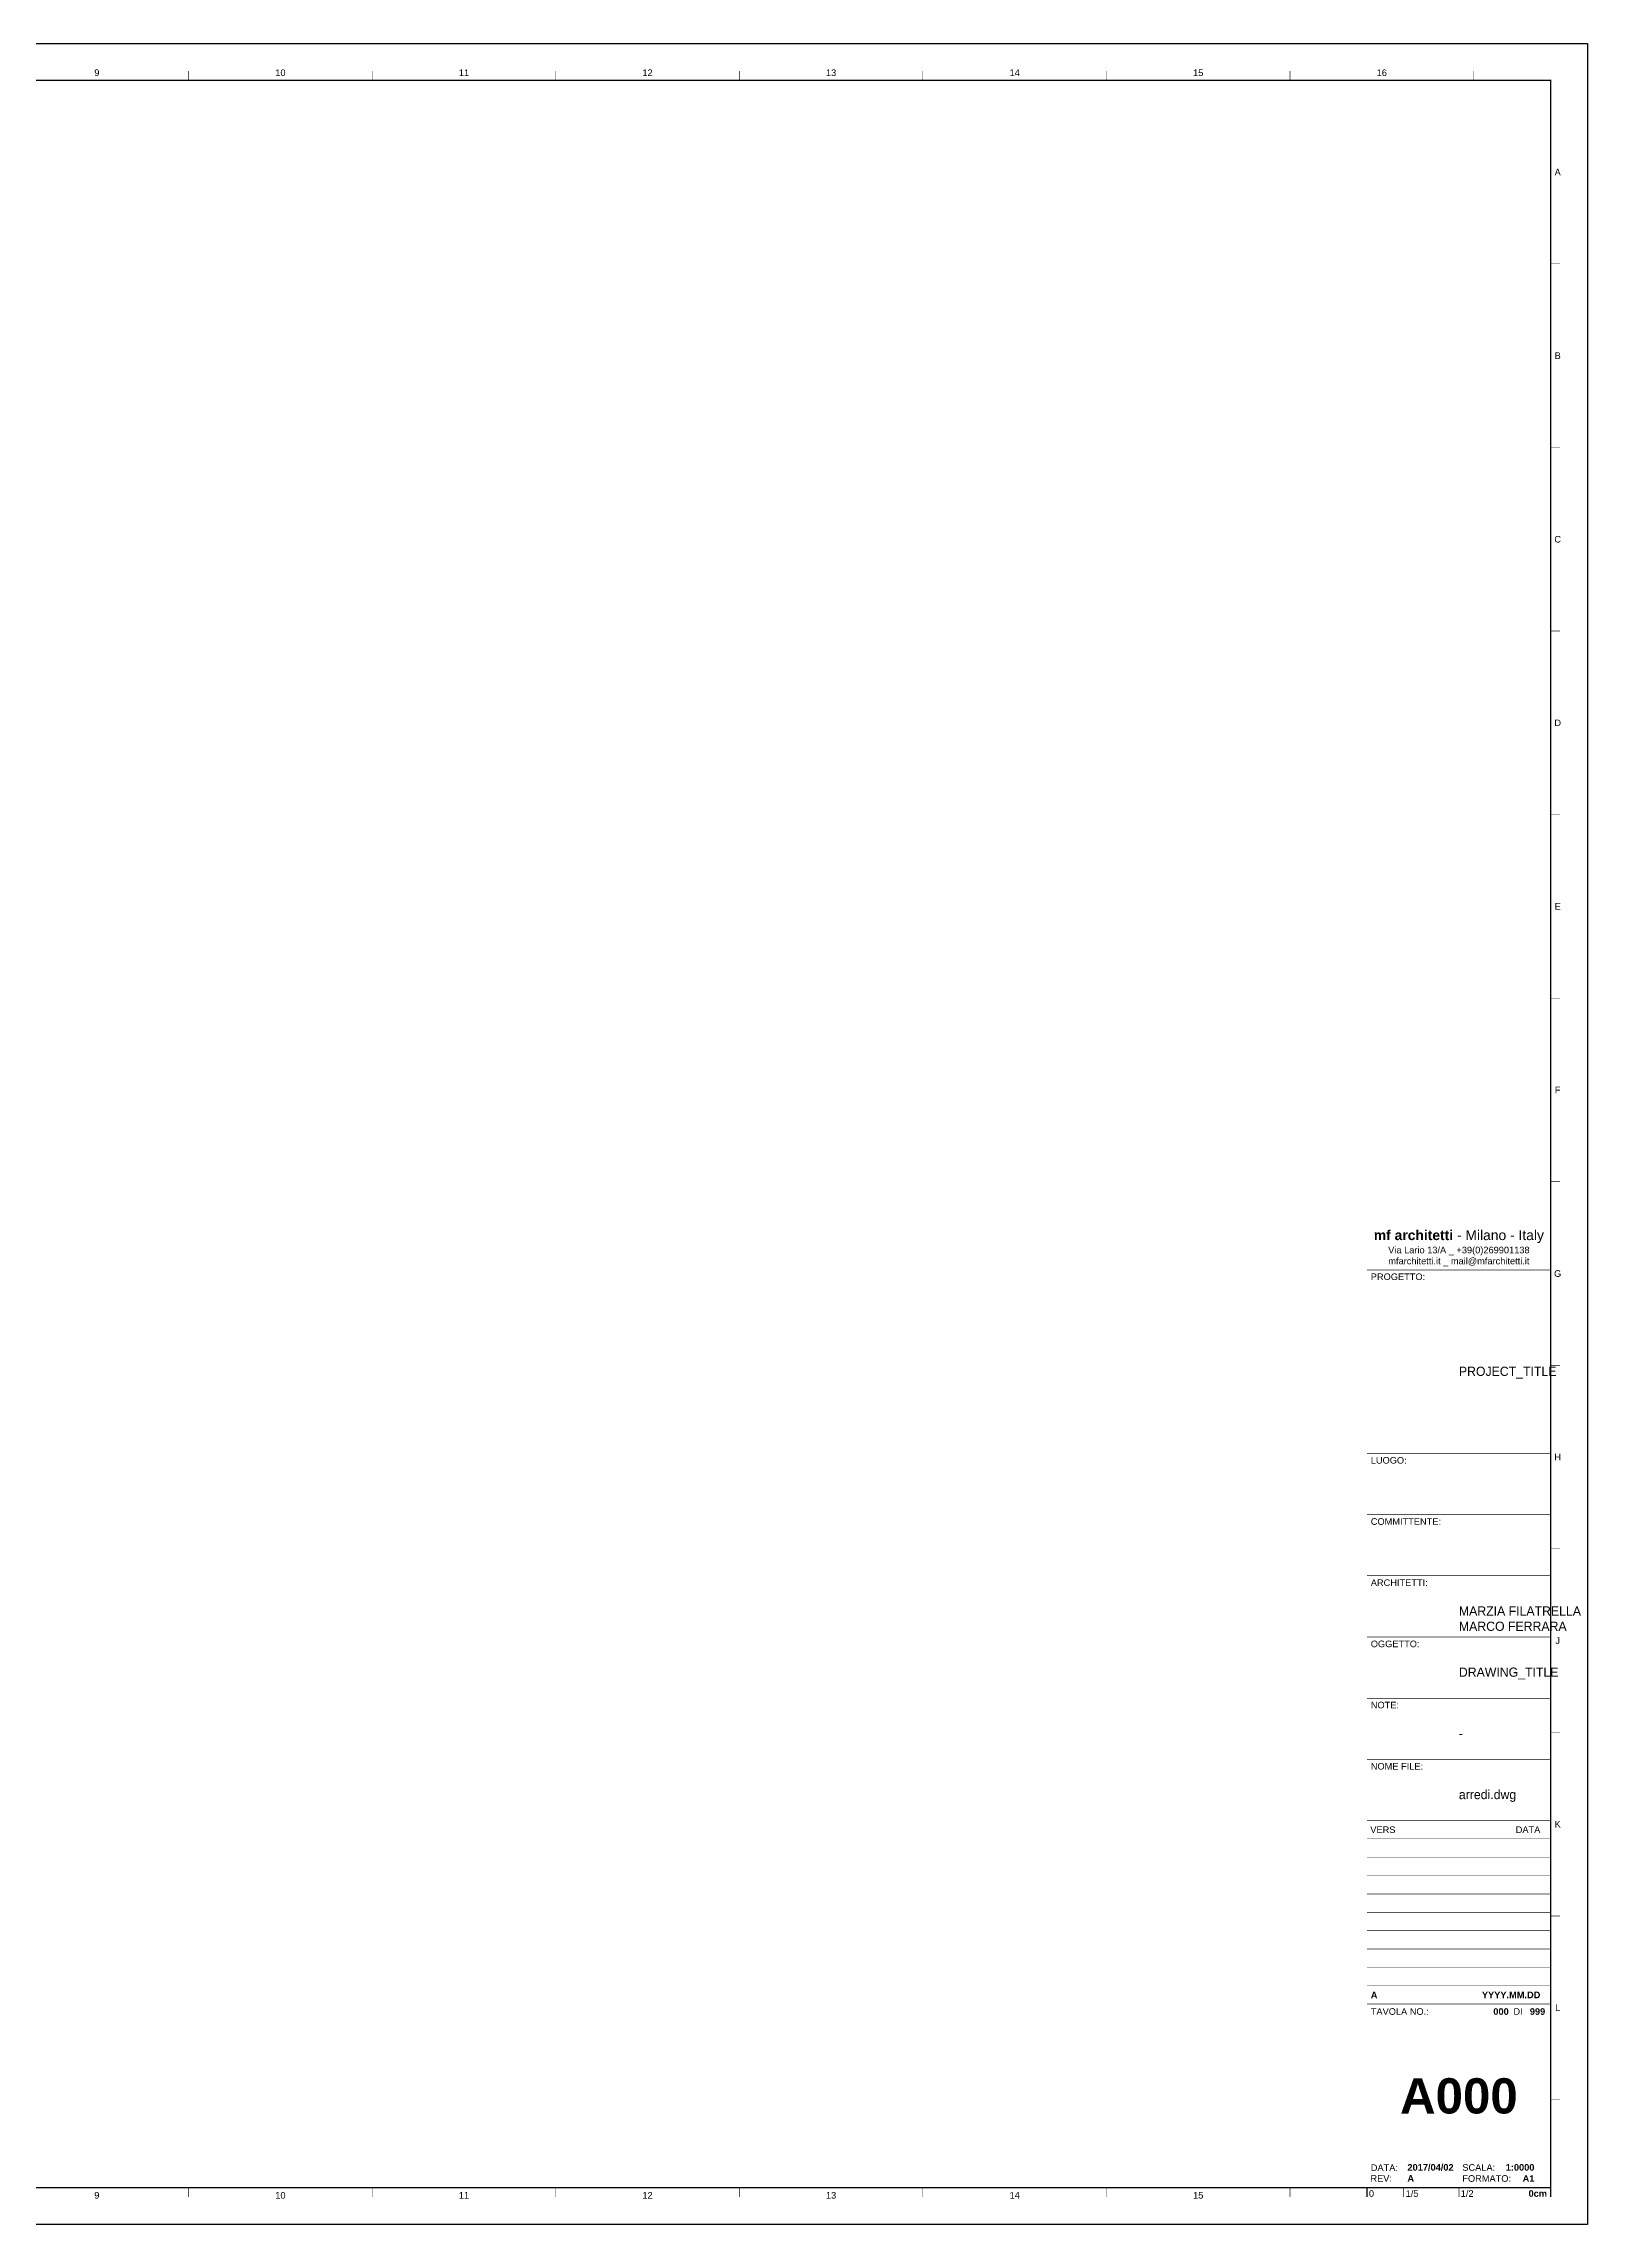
# Paper-space layout 'A1Landscape' of a CAD drawing. Header units: millimetres. Extents: x 0 to 841, y 0 to 594.
# Drawn here: x 421 to 841, y 0 to 594 of the extents above; entities that cross this region are included whole.
import ezdxf
from ezdxf.enums import TextEntityAlignment as Align

# ---------------------------------------------------------------- set-up
doc = ezdxf.new("R2018")
doc.units = ezdxf.units.MM
doc.header["$LTSCALE"] = 5
doc.header["$MEASUREMENT"] = 0
doc.layers.get('0').update_dxf_attribs({"color": 2})
doc.layers.add('G-ANNO-TTLB-009', color=251, linetype='Continuous')
doc.styles.add('ARIAL', font='arial.ttf')
doc.styles.add('ARIAL-BOLD', font='arialbd.ttf')
doc.styles.get("Standard").update_dxf_attribs({"font": 'arial.ttf'})
doc.styles.add('textstyle112', font='')
doc.styles.get('textstyle112').set_extended_font_data('Arial')

# ---------------------------------------------------------------- blocks, each defined once
blk = doc.blocks.new('page_format')
for points in [[(10, 584), (10, -10), (-831, -10), (-831, 584)], [(-1.01, 158.78), (-1.01, 158.78)]]:
    blk.add_lwpolyline(points, close=True)
at = {"const_width": 0.13}
for points in [[(-371, 576.5), (-371, 574)], [(-321, 576.5), (-321, 574)], [(-271, 576.5), (-271, 574)], [(-221, 576.5), (-221, 574)], [(-171, 576.5), (-171, 574)], [(-121, 576.5), (-121, 574)], [(-71, 576.5), (-71, 574)], [(-21, 576.5), (-21, 574)], [(2.5, 524), (0, 524)], [(2.5, 474), (0, 474)], [(2.5, 424), (0, 424)], [(2.5, 374), (0, 374)], [(2.5, 324), (0, 324)], [(2.5, 274), (0, 274)], [(2.5, 224), (0, 224)], [(2.5, 174), (0, 174)], [(2.5, 124), (0, 124)], [(2.5, 74), (0, 74)], [(2.5, 24), (0, 24)], [(-371, -2.5), (-371, 0)], [(-321, -2.5), (-321, 0)], [(-271, -2.5), (-271, 0)], [(-221, -2.5), (-221, 0)], [(-171, -2.5), (-171, 0)], [(-121, -2.5), (-121, 0)], [(-71, -2.5), (-71, 0)]]:
    blk.add_lwpolyline(points, dxfattribs=at)
at = {"const_width": 0.35}
blk.add_lwpolyline([(0, 574), (0, 0), (-821, 0), (-821, 574)], close=True, dxfattribs=at)
at = {"style": 'ARIAL'}
for s, p in [('9', (-396, 576.07)), ('10', (-346, 576.07)), ('11', (-296, 576.07)), ('12', (-246, 576.07)), ('13', (-196, 576.07)), ('14', (-146, 576.07)), ('15', (-96, 576.07)), ('16', (-46, 576.07)), ('A', (1.91, 549)), ('B', (1.91, 499)), ('C', (1.91, 449)), ('D', (1.91, 399)), ('E', (1.91, 349)), ('F', (1.91, 299)), ('G', (1.91, 249)), ('H', (1.91, 199)), ('J', (1.91, 149)), ('K', (1.91, 99)), ('L', (1.91, 49)), ('9', (-396, -2.07)), ('10', (-346, -2.07)), ('11', (-296, -2.07)), ('12', (-246, -2.07)), ('13', (-196, -2.07)), ('14', (-146, -2.07)), ('15', (-96, -2.07))]:
    blk.add_text(s, height=1.8, dxfattribs=at).set_placement(p, align=Align.MIDDLE_CENTER)
blk = doc.blocks.new('title_block')
for points, const_width in [([(0, 250), (-50, 250)], 0.18), ([(0, 200), (-50, 200)], 0.18), ([(0, 183.33), (-50, 183.33)], 0.18), ([(0, 166.67), (-50, 166.67)], 0.18), ([(-50, 166.67), (0, 166.67)], 0.18), ([(-50, 150), (0, 150)], 0.18), ([(-50, 150), (0, 150)], 0.18), ([(-50, 150), (0, 150)], 0.18), ([(-50, 150), (0, 150)], 0.18), ([(-50, 133.33), (0, 133.33)], 0.18), ([(-50, 116.67), (0, 116.67)], 0.18), ([(-50, 116.67), (0, 116.67)], 0.18), ([(-50, 100), (0, 100)], 0.18), ([(-50, 95), (0, 95)], 0.12), ([(-50, 90), (0, 90)], 0.12), ([(-50, 85), (0, 85)], 0.12), ([(-50, 80), (0, 80)], 0.12), ([(-50, 75), (0, 75)], 0.12), ([(-50, 70), (0, 70)], 0.12), ([(-50, 65), (0, 65)], 0.12), ([(-50, 60), (0, 60)], 0.12), ([(-50, 55), (0, 55)], 0.12), ([(-50, 50), (0, 50)], 0.18), ([(-50, 0), (-50, -2.5)], 0.35), ([(-40, 0), (-40, -2.5)], 0.18), ([(-25, 0), (-25, -2.5)], 0.18), ([(0, 0), (0, -2.5)], 0.35)]:
    blk.add_lwpolyline(points, dxfattribs=dict(const_width=const_width))
at = {"style": 'ARIAL'}
for s, p in [('PROGETTO:', (-49, 249.02)), ('LUOGO:', (-49, 199.02)), ('COMMITTENTE:', (-49, 182.35)), ('ARCHITETTI:', (-49, 165.68)), ('OGGETTO:', (-49, 149.02)), ('NOTE:', (-49, 132.35)), ('NOME FILE:', (-49, 115.68)), ('TAVOLA NO.:', (-49, 48.88))]:
    blk.add_text(s, height=1.8, dxfattribs=at).set_placement(p, align=Align.TOP_LEFT)
for s, p in [('VERS', (-49.13, 97.5)), ('DI', (-10.14, 47.99)), ('DATA:', (-49, 5.44)), ('SCALA:', (-24.06, 5.5)), ('REV:', (-49.1, 2.54)), ('FORMATO:', (-24.06, 2.5))]:
    blk.add_text(s, height=1.8, dxfattribs=at).set_placement(p, align=Align.MIDDLE_LEFT)
for s, style, p in [('DATA', 'ARIAL', (-2.81, 97.5)), ('A1', 'ARIAL-BOLD', (-4.42, 2.5))]:
    blk.add_text(s, height=1.8, dxfattribs=dict(style=style)).set_placement(p, align=Align.MIDDLE_RIGHT)
at = {"style": 'textstyle112'}
blk.add_text('0', height=1.8, dxfattribs=at).set_placement((-48.8, -0.7), align=Align.TOP_CENTER)
at = {"style": 'ARIAL'}
for s, p in [('1/5', (-39.5, -2.5)), ('1/2', (-24.5, -2.5))]:
    blk.add_text(s, height=1.8, dxfattribs=at).set_placement(p)
at = {"insert": (-25, 250.98), "char_height": 1.8, "width": 56.8694, "attachment_point": 8, "style": 'ARIAL'}
blk.add_mtext('{\\fArial|b1|i0|c0|p0;\\H2.7;mf architetti \\fArial|b0|i0|c0|p0;- Milano - Italy\\P\\H1.8;Via Lario 13/A _ +39(0)269901138\\Pmfarchitetti.it _ mail@mfarchitetti.it}', dxfattribs=at)
at = {"lineweight": 30, "flags": 104}
for tag, height, p in [('PROJECT_TITLE', 3.6, (-25, 223.61)), ('SITE', 1.8, (-25, 191.67)), ('CLIENT', 1.8, (-25, 175)), ('AUTHOR', 1.8, (-25, 158.33)), ('DRAWING_TITLE', 1.8, (-25, 141.67)), ('NOTES', 1.8, (-25, 125)), ('FILENAME', 1.8, (-25, 108.33))]:
    blk.add_attdef(tag, text='', height=height, dxfattribs=at).set_placement(p, align=Align.MIDDLE_CENTER)
at = {"style": 'ARIAL-BOLD'}
for tag, p in [('VERSION_9', (-49, 92.5)), ('VERSION_8', (-49, 87.5)), ('VERSION_7', (-49, 82.5)), ('VERSION_6', (-49, 77.5)), ('VERSION_5', (-49, 72.5)), ('VERSION_4', (-49, 67.5)), ('VERSION_3', (-49, 62.5)), ('VERSION_2', (-49, 57.5)), ('VERSION_1', (-49, 52.5)), ('SHEET_TOTAL', (-5.68, 47.98)), ('DATE', (-39.01, 5.53)), ('REV', (-39.01, 2.54))]:
    blk.add_attdef(tag, text='', height=1.8, dxfattribs=at).set_placement(p, align=Align.MIDDLE_LEFT)
for tag, p in [('DATA_9', (-2.81, 92.5)), ('DATA_8', (-2.81, 87.5)), ('DATA_7', (-2.81, 82.5)), ('DATA_6', (-2.81, 77.5)), ('DATA_5', (-2.81, 72.5)), ('DATA_4', (-2.81, 67.5)), ('DATA_3', (-2.81, 62.5)), ('DATA_2', (-2.81, 57.5)), ('SHEET_COPY', (-11.42, 47.98)), ('DATA_1', (-2.81, 52.5)), ('SCALE', (-4.42, 5.53))]:
    blk.add_attdef(tag, text='', height=1.8, dxfattribs=at).set_placement(p, align=Align.MIDDLE_RIGHT)
blk.add_attdef('SHEET', text='', height=9.6, dxfattribs=at).set_placement((-25, 25), align=Align.MIDDLE_CENTER)
blk.add_attdef('FIVECM', text='', height=1.8, dxfattribs=at).set_placement((-1, -3.03), align=Align.BOTTOM_RIGHT)

psp = doc.layouts.new('A1Landscape')

# ---------------------------------------------------------------- block references
at = {"layer": 'G-ANNO-TTLB-009'}
psp.add_blockref('page_format', (831, 10), dxfattribs=at)
ref = psp.add_blockref('title_block', (831, 10), dxfattribs=at)
ref.add_attrib('SHEET_COPY', '000', dxfattribs={"layer": '0', "height": 1.8, "style": 'ARIAL-BOLD'}).set_placement((819.58, 57.98), align=Align.MIDDLE_RIGHT)
ref.add_attrib('SHEET_TOTAL', '999', dxfattribs={"layer": '0', "height": 1.8, "style": 'ARIAL-BOLD'}).set_placement((825.32, 57.98), align=Align.MIDDLE_LEFT)
ref.add_attrib('SCALE', '1:0000', dxfattribs={"layer": '0', "height": 1.8, "style": 'ARIAL-BOLD'}).set_placement((826.58, 15.53), align=Align.MIDDLE_RIGHT)
ref.add_attrib('DATE', '2017/04/02', dxfattribs={"layer": '0', "height": 1.8, "style": 'ARIAL-BOLD'}).set_placement((791.98, 15.53), align=Align.MIDDLE_LEFT)
ref.add_attrib('SHEET', 'A000', dxfattribs={"layer": '0', "height": 9.6, "style": 'ARIAL-BOLD'}).set_placement((806, 35), align=Align.MIDDLE_CENTER)
ref.add_attrib('DATA_1', 'YYYY.MM.DD', dxfattribs={"layer": '0', "height": 1.8, "style": 'ARIAL-BOLD'}).set_placement((828.19, 62.5), align=Align.MIDDLE_RIGHT)
ref.add_attrib('VERSION_1', 'A', dxfattribs={"layer": '0', "height": 1.8, "style": 'ARIAL-BOLD'}).set_placement((782, 62.5), align=Align.MIDDLE_LEFT)
lines = psp.add_mtext('arredi.dwg', dxfattribs={"layer": '0', "insert": (806, 118.33), "char_height": 2.5, "attachment_point": 1})
ref.add_attrib('FILENAME', '', (806, 118.33), dxfattribs={"flags": 104}).embed_mtext(lines)
lines = psp.add_mtext('-', dxfattribs={"layer": '0', "insert": (806, 135), "char_height": 2.5, "attachment_point": 1})
ref.add_attrib('NOTES', '', (806, 135), dxfattribs={"flags": 104}).embed_mtext(lines)
lines = psp.add_mtext('DRAWING_TITLE', dxfattribs={"layer": '0', "insert": (806, 151.67), "char_height": 2.5, "attachment_point": 1})
ref.add_attrib('DRAWING_TITLE', '', (806, 151.67), dxfattribs={"flags": 104}).embed_mtext(lines)
lines = psp.add_mtext('MARZIA FILATRELLA\\PMARCO FERRARA', dxfattribs={"layer": '0', "insert": (806, 168.33), "char_height": 2.5, "attachment_point": 1})
ref.add_attrib('AUTHOR', '', (806, 168.33), dxfattribs={"flags": 104}).embed_mtext(lines)
lines = psp.add_mtext('PROJECT_TITLE', dxfattribs={"layer": '0', "insert": (806, 233.61), "char_height": 2.5, "attachment_point": 1})
ref.add_attrib('PROJECT_TITLE', '', (806, 233.61), dxfattribs={"flags": 104}).embed_mtext(lines)
ref.add_attrib('REV', 'A', dxfattribs={"layer": '0', "height": 1.8, "style": 'ARIAL-BOLD'}).set_placement((791.98, 12.54), align=Align.MIDDLE_LEFT)
ref.add_attrib('FIVECM', '0cm', dxfattribs={"layer": '0', "height": 1.8, "style": 'ARIAL-BOLD'}).set_placement((830, 6.97), align=Align.BOTTOM_RIGHT)

doc.saveas('drawing.dxf')
